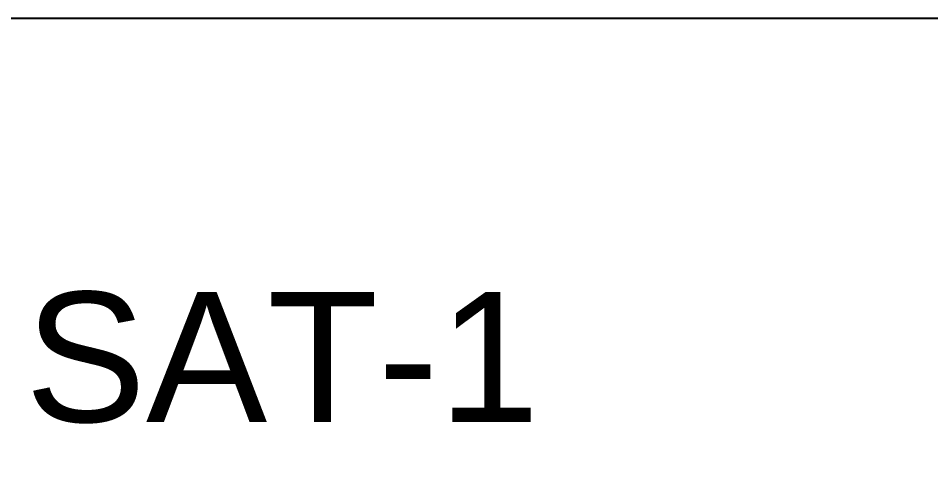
# Model space of a CAD drawing. Header units: millimetres. Extents: x 8076 to 10926, y 4783 to 8520.
# Drawn here: x 8439 to 9011, y 6452 to 6743 of the extents above; entities that cross this region are included whole.
import ezdxf

# ---------------------------------------------------------------- set-up
doc = ezdxf.new("R2010")
doc.units = ezdxf.units.MM
doc.layers.add('ANOTACIONES', color=250, linetype='Continuous')
doc.layers.add('CABLES', color=10, linetype='Continuous', lineweight=25)
doc.styles.get("Standard").update_dxf_attribs({"font": 'arial.ttf'})

msp = doc.modelspace()

# ---------------------------------------------------------------- linework, layer by layer
at = {"layer": 'ANOTACIONES'}
msp.add_lwpolyline([(8076.367821668537, 6742.581940845368), (9714.1085163159, 6742.581940845368), (9714.1085163159, 5915.78717685146), (8076.367821668537, 5915.78717685146)], close=True, dxfattribs=at)

# ---------------------------------------------------------------- texts
at = {"layer": 'CABLES'}
msp.add_text('SAT-1', height=81.56965637176171, dxfattribs=at).set_placement((8442.8599214901, 6489.116380434624))

doc.saveas('drawing.dxf')
